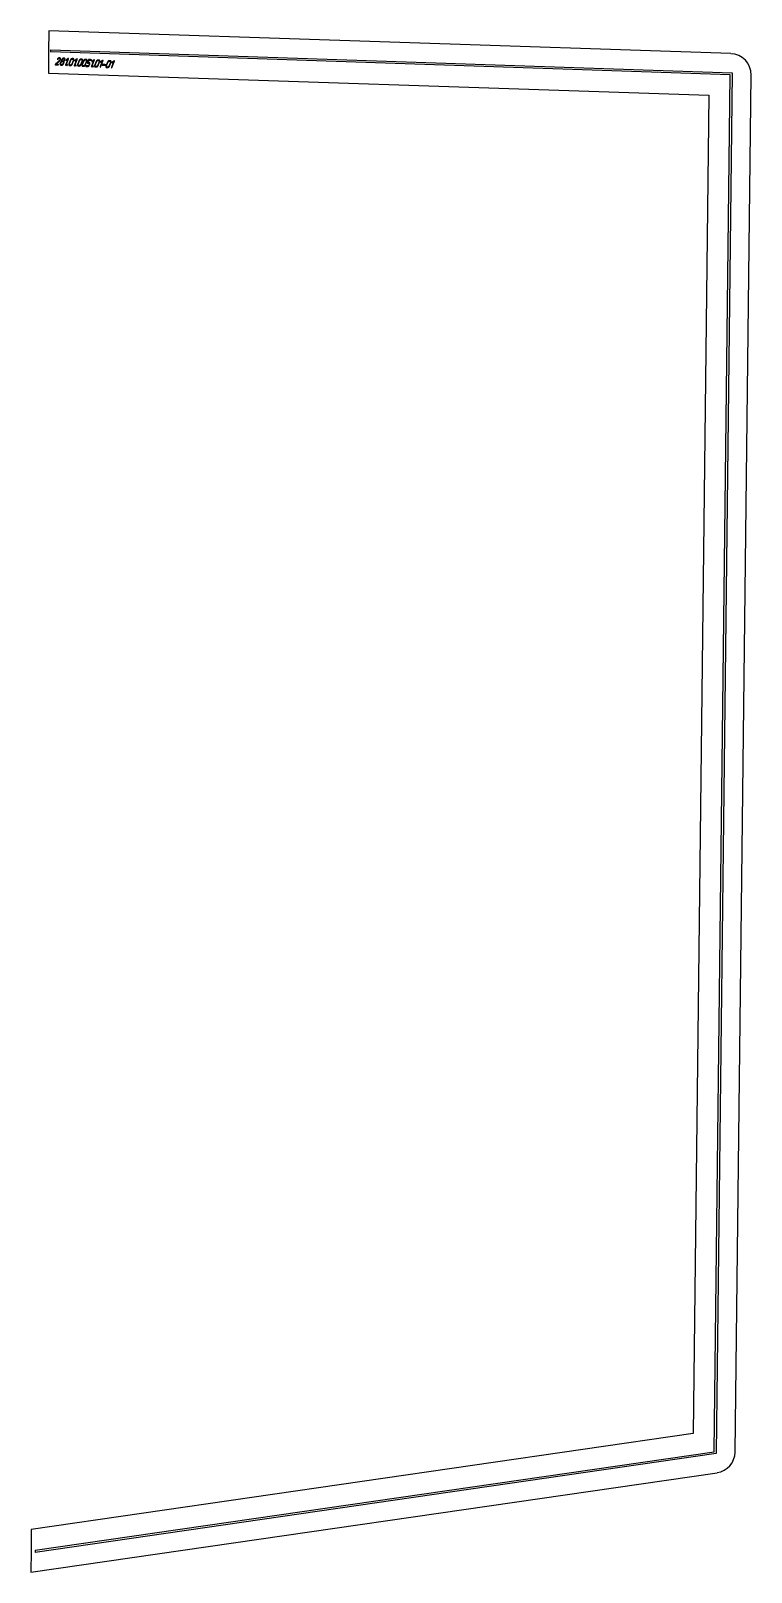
# Model space of a CAD drawing. Header units: millimetres. Extents: x 1045 to 2070, y 37 to 2229.
import ezdxf

# ---------------------------------------------------------------- set-up
doc = ezdxf.new("R2010")
doc.units = ezdxf.units.MM
doc.linetypes.add('K5LT_BASIC', pattern=[0])
doc.layers.add('Engraving', color=7, linetype='Continuous')

msp = doc.modelspace()

# ---------------------------------------------------------------- linework, layer by layer
at = {"color": 143, "linetype": 'K5LT_BASIC', "lineweight": 25, "true_color": 0x33acca}
for p, q in [((1070.3, 2228.8), (1069.9, 2198.8)), ((2040.6, 2196.3), (1070.3, 2228.8)), ((1069.9, 2198.8), (1069.6, 2168.7)), ((1069.6, 2168.7), (2009.3, 2137.3)), ((2046.7, 208.2), (2069.6, 2166)), ((2009.3, 2137.3), (1987, 234.6)), ((1987, 234.6), (1045.3, 98.2)), ((1044.6, 37.4), (2021, 178.9)), ((1045.3, 98.2), (1045, 67.8)), ((1045, 67.8), (1044.6, 37.4))]:
    msp.add_line(p, q, dxfattribs=at)
for centre, start, end in [((2039.6, 2166.3), 359.3285, 88.0856), ((2016.7, 208.6), 278.2417, 359.3285)]:
    msp.add_arc(centre, 30, start, end, dxfattribs=at)
at = {"layer": 'Engraving', "color": 143, "linetype": 'K5LT_BASIC', "lineweight": 25, "true_color": 0x33acca}
for p, q in [((1072.7, 2201.7), (2042.7, 2169.2)), ((1072.7, 2201.7), (1072.7, 2198.7)), ((2039.6, 2166.3), (1072.7, 2198.7)), ((2016.7, 208.6), (2039.6, 2166.3)), ((2042.7, 2169.2), (2019.6, 206)), ((2019.6, 206), (1050.9, 65.6)), ((1051, 68.7), (2016.7, 208.6)), ((1051, 68.7), (1050.9, 65.6))]:
    msp.add_line(p, q, dxfattribs=at)
for points, knots in [([(1083.7, 2180.3), (1081.5, 2180.4), (1079.4, 2180.6), (1079.3, 2180.6), (1079.2, 2180.7), (1079.2, 2180.8), (1079.2, 2181), (1079.3, 2181.1), (1079.3, 2181.1), (1082.4, 2183.9), (1085.6, 2186.7), (1085.7, 2186.8), (1085.8, 2187), (1085.9, 2187.1), (1086, 2187.2), (1086.2, 2187.4), (1086.3, 2187.7), (1086.6, 2188.4), (1086.2, 2188.9), (1086, 2189.2), (1085.7, 2189.3), (1085.5, 2189.5), (1085.1, 2189.5), (1084.6, 2189.5), (1084.1, 2189.3), (1083.5, 2189), (1083, 2188.4), (1082.9, 2188.3), (1082.8, 2188.2), (1082.7, 2188.2), (1082.6, 2188.2), (1082.5, 2188.2), (1082.4, 2188.3), (1082.3, 2188.4), (1082.4, 2188.6), (1082.4, 2188.6), (1082.5, 2188.7), (1083.1, 2189.5), (1083.9, 2189.9), (1084.6, 2190.3), (1085.3, 2190.2), (1086.4, 2190.2), (1086.9, 2189.4), (1087.4, 2188.7), (1087, 2187.7), (1086.9, 2187.3), (1086.7, 2187), (1086.4, 2186.7), (1086, 2186.3), (1083.2, 2183.8), (1080.4, 2181.2), (1082.1, 2181.1), (1083.9, 2181), (1084.1, 2181), (1084.1, 2180.9), (1084.2, 2180.8), (1084.2, 2180.7), (1084.1, 2180.5), (1084, 2180.4), (1083.8, 2180.3), (1083.7, 2180.3)], [0, 0, 0, 3.047826, 3.047826, 3.226196, 3.226196, 3.425035, 3.425035, 3.570989, 3.570989, 9.561221, 9.561221, 9.825724, 9.825724, 10.050668, 10.050668, 10.473601, 10.473601, 11.396415, 11.396415, 11.832946, 11.832946, 12.317549, 12.317549, 13.072233, 13.072233, 14.062635, 14.062635, 14.240973, 14.240973, 14.40613, 14.40613, 14.588981, 14.588981, 14.779051, 14.779051, 14.881829, 14.881829, 16.249197, 16.249197, 17.325971, 17.325971, 18.610175, 18.610175, 19.935785, 19.935785, 20.483021, 20.483021, 21.195978, 21.195978, 26.62229, 26.62229, 29.191003, 29.191003, 29.365522, 29.365522, 29.547183, 29.547183, 29.763638, 29.763638, 30, 30, 30]), ([(1091.2, 2182.1), (1090.9, 2181.2), (1090, 2180.6), (1089.1, 2180), (1088.2, 2180.1), (1087.9, 2180.1), (1087.5, 2180.1), (1086.7, 2180.2), (1086.3, 2180.8), (1085.9, 2181.5), (1086.2, 2182.3), (1086.5, 2183), (1086.8, 2183.7), (1087, 2184.3), (1087.5, 2184.7), (1088, 2185.2), (1088.7, 2185.5), (1088.4, 2185.8), (1088.4, 2186.3), (1088.3, 2186.7), (1088.5, 2187.2), (1088.7, 2187.5), (1088.8, 2187.9), (1089.2, 2188.7), (1090, 2189.3), (1090.5, 2189.6), (1090.9, 2189.8), (1091.1, 2189.8), (1091.3, 2189.8), (1091.5, 2189.9), (1091.6, 2189.9), (1091.7, 2189.9), (1091.8, 2189.9), (1092.7, 2189.8), (1093.1, 2189.2), (1093.3, 2188.9), (1093.3, 2188.5), (1093.3, 2188.3), (1093.2, 2188.1), (1093.2, 2188), (1093.2, 2187.9), (1093.1, 2187.8), (1093.1, 2187.7), (1092.9, 2187.3), (1092.8, 2186.9), (1092.6, 2186.4), (1092.2, 2186.1), (1091.9, 2185.7), (1091.4, 2185.4), (1091.8, 2185.1), (1091.9, 2184.6), (1092, 2184), (1091.8, 2183.5), (1091.5, 2182.8), (1091.2, 2182.1)], [0, 0, 0, 1.873598, 1.873598, 3.69261, 3.69261, 4.386884, 4.386884, 5.818535, 5.818535, 7.364988, 7.364988, 8.831065, 8.831065, 10.043454, 10.043454, 11.431214, 11.431214, 12.22177, 12.22177, 13.14885, 13.14885, 13.899491, 13.899491, 15.762312, 15.762312, 16.708293, 16.708293, 17.125443, 17.125443, 17.362221, 17.362221, 17.577677, 17.577677, 19.055802, 19.055802, 19.771228, 19.771228, 20.139764, 20.139764, 20.365597, 20.365597, 20.592941, 20.592941, 21.340886, 21.340886, 22.373032, 22.373032, 23.469845, 23.469845, 24.415003, 24.415003, 25.533412, 25.533412, 27, 27, 27]), ([(1090.5, 2182.1), (1090.8, 2182.8), (1091.1, 2183.5), (1091.3, 2184.1), (1091, 2184.5), (1090.8, 2184.9), (1090.2, 2185), (1089.8, 2185), (1089.5, 2185), (1088.9, 2185), (1088.3, 2184.6), (1087.7, 2184.3), (1087.5, 2183.7), (1087.2, 2183), (1086.9, 2182.3), (1086.7, 2181.7), (1087, 2181.3), (1087.2, 2180.9), (1087.8, 2180.8), (1088.2, 2180.8), (1088.5, 2180.8), (1089.1, 2180.8), (1089.7, 2181.1), (1090.3, 2181.5), (1090.5, 2182.1)], [0, 0, 0, 1.329406, 1.329406, 2.254108, 2.254108, 3.148824, 3.148824, 3.778355, 3.778355, 4.877538, 4.877538, 6.009386, 6.009386, 7.338792, 7.338792, 8.260968, 8.260968, 9.137189, 9.137189, 9.766721, 9.766721, 10.866842, 10.866842, 12, 12, 12]), ([(1092.1, 2187), (1092.2, 2187.3), (1092.4, 2187.7), (1092.6, 2188.3), (1092.4, 2188.7), (1092.1, 2189.1), (1091.5, 2189.2), (1090.9, 2189.2), (1090.4, 2188.8), (1089.8, 2188.4), (1089.5, 2187.8), (1089.4, 2187.5), (1089.3, 2187.1), (1089, 2186.6), (1089.3, 2186.1), (1089.5, 2185.7), (1090.1, 2185.7), (1090.7, 2185.6), (1091.3, 2186), (1091.9, 2186.4), (1092.1, 2187)], [0, 0, 0, 0.718951, 0.718951, 1.697337, 1.697337, 2.634709, 2.634709, 3.797866, 3.797866, 5.000561, 5.000561, 5.719512, 5.719512, 6.697901, 6.697901, 7.635273, 7.635273, 8.789173, 8.789173, 10, 10, 10]), ([(1094.7, 2180.1), (1094.7, 2179.9), (1094.5, 2179.8), (1094.4, 2179.8), (1094.2, 2179.8), (1094.2, 2179.8), (1094, 2179.9), (1093.9, 2179.9), (1094, 2180.1), (1095.7, 2184.2), (1097.3, 2188.3), (1096.2, 2187.6), (1095.2, 2186.9), (1095, 2186.8), (1094.9, 2186.8), (1094.8, 2186.8), (1094.7, 2187), (1094.6, 2187.1), (1094.7, 2187.2), (1094.7, 2187.3), (1094.9, 2187.4), (1096.4, 2188.4), (1097.8, 2189.4), (1098, 2189.5), (1098.1, 2189.5), (1098.3, 2189.5), (1098.3, 2189.4), (1098.4, 2189.3), (1098.4, 2189.1), (1096.5, 2184.6), (1094.7, 2180.1)], [0, 0, 0, 0.181151, 0.181151, 0.343934, 0.343934, 0.472146, 0.472146, 0.625059, 0.625059, 5.39951, 5.39951, 6.773407, 6.773407, 6.936544, 6.936544, 7.074093, 7.074093, 7.217588, 7.217588, 7.383484, 7.383484, 9.302301, 9.302301, 9.462957, 9.462957, 9.596849, 9.596849, 9.739807, 9.739807, 15, 15, 15]), ([(1096.6, 2180.7), (1096.8, 2180.7), (1096.9, 2180.5), (1097, 2180.3), (1096.9, 2180.1), (1096.8, 2180), (1096.6, 2179.8), (1096.4, 2179.6), (1096.1, 2179.7), (1095.9, 2179.7), (1095.8, 2179.8), (1095.7, 2180), (1095.8, 2180.2), (1095.9, 2180.3), (1096.1, 2180.5), (1096.3, 2180.7), (1096.6, 2180.7)], [0, 0, 0, 0.855828, 0.855828, 1.74556, 1.74556, 2.805969, 2.805969, 3.96496, 3.96496, 4.876932, 4.876932, 5.801755, 5.801755, 6.76801, 6.76801, 8, 8, 8]), ([(1103.6, 2181.4), (1103.3, 2180.5), (1102.4, 2179.9), (1101.5, 2179.4), (1100.7, 2179.4), (1100.3, 2179.4), (1099.9, 2179.4), (1099.1, 2179.5), (1098.7, 2180.1), (1098.3, 2180.8), (1098.7, 2181.7), (1099.8, 2184.4), (1100.9, 2187.2), (1101.2, 2188.1), (1102.1, 2188.7), (1103, 2189.2), (1103.9, 2189.2), (1104.2, 2189.2), (1104.6, 2189.2), (1105.4, 2189.1), (1105.8, 2188.5), (1106.2, 2187.8), (1105.9, 2187), (1104.7, 2184.2), (1103.6, 2181.4)], [0, 0, 0, 0.846521, 0.846521, 1.674424, 1.674424, 1.989042, 1.989042, 2.637777, 2.637777, 3.338641, 3.338641, 5.996422, 5.996422, 6.83575, 6.83575, 7.667338, 7.667338, 7.981955, 7.981955, 8.645972, 8.645972, 9.342219, 9.342219, 12, 12, 12]), ([(1102.9, 2181.4), (1104, 2184.2), (1105.2, 2187), (1105.4, 2187.6), (1105.1, 2188), (1104.9, 2188.4), (1104.3, 2188.5), (1103.9, 2188.5), (1103.6, 2188.5), (1103, 2188.5), (1102.4, 2188.1), (1101.8, 2187.8), (1101.6, 2187.2), (1100.5, 2184.4), (1099.4, 2181.6), (1099.1, 2181.1), (1099.4, 2180.6), (1099.7, 2180.2), (1100.2, 2180.1), (1100.6, 2180.1), (1100.9, 2180.1), (1101.5, 2180.1), (1102.1, 2180.5), (1102.7, 2180.8), (1102.9, 2181.4)], [0, 0, 0, 3.194824, 3.194824, 3.749556, 3.749556, 4.284872, 4.284872, 4.662943, 4.662943, 5.32312, 5.32312, 6.003067, 6.003067, 9.197891, 9.197891, 9.751896, 9.751896, 10.278148, 10.278148, 10.656218, 10.656218, 11.310094, 11.310094, 12, 12, 12]), ([(1107.1, 2179.4), (1107.1, 2179.2), (1106.9, 2179.2), (1106.8, 2179.1), (1106.6, 2179.1), (1106.6, 2179.1), (1106.4, 2179.2), (1106.4, 2179.3), (1106.4, 2179.5), (1108.1, 2183.6), (1109.7, 2187.7), (1108.7, 2187), (1107.6, 2186.3), (1107.5, 2186.2), (1107.3, 2186.2), (1107.2, 2186.2), (1107.1, 2186.3), (1107, 2186.4), (1107.1, 2186.5), (1107.1, 2186.6), (1107.3, 2186.8), (1108.8, 2187.8), (1110.3, 2188.7), (1110.4, 2188.8), (1110.5, 2188.8), (1110.7, 2188.8), (1110.8, 2188.7), (1110.8, 2188.6), (1110.8, 2188.5), (1109, 2183.9), (1107.1, 2179.4)], [0, 0, 0, 0.181151, 0.181151, 0.343934, 0.343934, 0.472146, 0.472146, 0.625059, 0.625059, 5.39951, 5.39951, 6.773407, 6.773407, 6.936544, 6.936544, 7.074093, 7.074093, 7.217588, 7.217588, 7.383484, 7.383484, 9.302301, 9.302301, 9.462957, 9.462957, 9.596849, 9.596849, 9.739807, 9.739807, 15, 15, 15]), ([(1109, 2180), (1109.2, 2180), (1109.3, 2179.8), (1109.4, 2179.7), (1109.3, 2179.5), (1109.2, 2179.3), (1109, 2179.1), (1108.8, 2179), (1108.6, 2179), (1108.3, 2179), (1108.2, 2179.1), (1108.2, 2179.3), (1108.2, 2179.5), (1108.3, 2179.7), (1108.5, 2179.8), (1108.7, 2180), (1109, 2180)], [0, 0, 0, 0.855828, 0.855828, 1.74556, 1.74556, 2.805969, 2.805969, 3.96496, 3.96496, 4.876932, 4.876932, 5.801755, 5.801755, 6.76801, 6.76801, 8, 8, 8]), ([(1116, 2180.7), (1115.7, 2179.9), (1114.8, 2179.3), (1114, 2178.7), (1113.1, 2178.7), (1112.7, 2178.8), (1112.4, 2178.8), (1111.5, 2178.8), (1111.1, 2179.5), (1110.7, 2180.1), (1111.1, 2181), (1112.2, 2183.8), (1113.3, 2186.6), (1113.6, 2187.4), (1114.5, 2188), (1115.4, 2188.6), (1116.3, 2188.5), (1116.6, 2188.5), (1117, 2188.5), (1117.9, 2188.4), (1118.2, 2187.8), (1118.6, 2187.2), (1118.3, 2186.3), (1117.2, 2183.5), (1116, 2180.7)], [0, 0, 0, 0.846521, 0.846521, 1.674424, 1.674424, 1.989042, 1.989042, 2.637777, 2.637777, 3.338641, 3.338641, 5.996422, 5.996422, 6.83575, 6.83575, 7.667338, 7.667338, 7.981955, 7.981955, 8.645972, 8.645972, 9.342219, 9.342219, 12, 12, 12]), ([(1115.3, 2180.7), (1116.5, 2183.5), (1117.6, 2186.3), (1117.8, 2186.9), (1117.5, 2187.3), (1117.3, 2187.8), (1116.7, 2187.8), (1116.4, 2187.8), (1116, 2187.8), (1115.4, 2187.9), (1114.8, 2187.5), (1114.3, 2187.1), (1114, 2186.5), (1112.9, 2183.7), (1111.8, 2180.9), (1111.6, 2180.4), (1111.8, 2179.9), (1112.1, 2179.5), (1112.6, 2179.5), (1113, 2179.5), (1113.4, 2179.4), (1113.9, 2179.4), (1114.5, 2179.8), (1115.1, 2180.1), (1115.3, 2180.7)], [0, 0, 0, 3.194824, 3.194824, 3.749556, 3.749556, 4.284872, 4.284872, 4.662943, 4.662943, 5.32312, 5.32312, 6.003067, 6.003067, 9.197891, 9.197891, 9.751896, 9.751896, 10.278148, 10.278148, 10.656218, 10.656218, 11.310094, 11.310094, 12, 12, 12]), ([(1122.4, 2180.4), (1122, 2179.5), (1121.2, 2178.9), (1120.3, 2178.3), (1119.4, 2178.4), (1119.1, 2178.4), (1118.7, 2178.4), (1117.9, 2178.5), (1117.5, 2179.1), (1117.1, 2179.8), (1117.4, 2180.6), (1118.5, 2183.4), (1119.6, 2186.2), (1120, 2187), (1120.9, 2187.6), (1121.7, 2188.2), (1122.6, 2188.2), (1123, 2188.2), (1123.3, 2188.1), (1124.2, 2188.1), (1124.6, 2187.5), (1125, 2186.8), (1124.6, 2185.9), (1123.5, 2183.2), (1122.4, 2180.4)], [0, 0, 0, 0.846521, 0.846521, 1.674424, 1.674424, 1.989042, 1.989042, 2.637777, 2.637777, 3.338641, 3.338641, 5.996422, 5.996422, 6.83575, 6.83575, 7.667338, 7.667338, 7.981955, 7.981955, 8.645972, 8.645972, 9.342219, 9.342219, 12, 12, 12]), ([(1121.7, 2180.4), (1122.8, 2183.2), (1123.9, 2186), (1124.1, 2186.5), (1123.9, 2187), (1123.6, 2187.4), (1123, 2187.4), (1122.7, 2187.5), (1122.3, 2187.5), (1121.7, 2187.5), (1121.2, 2187.1), (1120.6, 2186.7), (1120.4, 2186.2), (1119.2, 2183.4), (1118.1, 2180.6), (1117.9, 2180), (1118.2, 2179.6), (1118.4, 2179.2), (1119, 2179.1), (1119.3, 2179.1), (1119.7, 2179.1), (1120.3, 2179.1), (1120.9, 2179.4), (1121.4, 2179.8), (1121.7, 2180.4)], [0, 0, 0, 3.194824, 3.194824, 3.749556, 3.749556, 4.284872, 4.284872, 4.662943, 4.662943, 5.32312, 5.32312, 6.003067, 6.003067, 9.197891, 9.197891, 9.751896, 9.751896, 10.278148, 10.278148, 10.656218, 10.656218, 11.310094, 11.310094, 12, 12, 12]), ([(1128, 2180.1), (1127.7, 2179.2), (1126.8, 2178.6), (1125.9, 2178), (1125, 2178.1), (1124.2, 2178.1), (1123.3, 2178.2), (1123.1, 2178.2), (1123, 2178.3), (1123, 2178.4), (1123.1, 2178.6), (1123.1, 2178.6), (1123.2, 2178.8), (1123.4, 2178.9), (1123.5, 2178.9), (1124.4, 2178.8), (1125.3, 2178.8), (1125.9, 2178.8), (1126.5, 2179.1), (1127.1, 2179.5), (1127.3, 2180.1), (1127.6, 2180.8), (1127.9, 2181.5), (1128.1, 2182.1), (1127.8, 2182.5), (1127.6, 2182.9), (1127, 2183), (1126.1, 2183), (1125.2, 2183), (1124.9, 2183.1), (1125, 2183.4), (1125.8, 2185.5), (1126.7, 2187.6), (1126.8, 2188), (1127.2, 2187.9), (1129, 2187.8), (1130.7, 2187.7), (1130.9, 2187.7), (1130.9, 2187.6), (1131, 2187.5), (1130.9, 2187.4), (1130.9, 2187.2), (1130.8, 2187.1), (1130.6, 2187), (1130.5, 2187), (1128.9, 2187.1), (1127.3, 2187.2), (1126.6, 2185.5), (1125.9, 2183.7), (1126.6, 2183.7), (1127.3, 2183.7), (1128.2, 2183.6), (1128.5, 2183), (1128.9, 2182.3), (1128.6, 2181.5), (1128.3, 2180.8), (1128, 2180.1)], [0, 0, 0, 1.351228, 1.351228, 2.662779, 2.662779, 3.922788, 3.922788, 4.107001, 4.107001, 4.292735, 4.292735, 4.485615, 4.485615, 4.734631, 4.734631, 5.994173, 5.994173, 6.866386, 6.866386, 7.769938, 7.769938, 8.830137, 8.830137, 9.565925, 9.565925, 10.270982, 10.270982, 11.530524, 11.530524, 11.910709, 11.910709, 15.09852, 15.09852, 15.55144, 15.55144, 18.061409, 18.061409, 18.233297, 18.233297, 18.412253, 18.412253, 18.625478, 18.625478, 18.858232, 18.858232, 21.116357, 21.116357, 23.772239, 23.772239, 24.780872, 24.780872, 25.83696, 25.83696, 26.939275, 26.939275, 28, 28, 28]), ([(1131.4, 2178.1), (1131.4, 2177.9), (1131.2, 2177.8), (1131.1, 2177.8), (1130.9, 2177.8), (1130.9, 2177.8), (1130.7, 2177.9), (1130.7, 2178), (1130.7, 2178.1), (1132.4, 2182.2), (1134, 2186.4), (1133, 2185.6), (1131.9, 2184.9), (1131.8, 2184.8), (1131.6, 2184.8), (1131.5, 2184.9), (1131.4, 2185), (1131.3, 2185.1), (1131.4, 2185.2), (1131.4, 2185.3), (1131.6, 2185.5), (1133.1, 2186.4), (1134.6, 2187.4), (1134.7, 2187.5), (1134.9, 2187.5), (1135, 2187.5), (1135.1, 2187.4), (1135.1, 2187.3), (1135.1, 2187.1), (1133.3, 2182.6), (1131.4, 2178.1)], [0, 0, 0, 0.181151, 0.181151, 0.343934, 0.343934, 0.472146, 0.472146, 0.625059, 0.625059, 5.39951, 5.39951, 6.773407, 6.773407, 6.936544, 6.936544, 7.074093, 7.074093, 7.217588, 7.217588, 7.383484, 7.383484, 9.302301, 9.302301, 9.462957, 9.462957, 9.596849, 9.596849, 9.739807, 9.739807, 15, 15, 15]), ([(1133.3, 2178.7), (1133.5, 2178.7), (1133.6, 2178.5), (1133.7, 2178.3), (1133.6, 2178.2), (1133.5, 2178), (1133.3, 2177.8), (1133.1, 2177.6), (1132.9, 2177.7), (1132.6, 2177.7), (1132.5, 2177.8), (1132.5, 2178), (1132.5, 2178.2), (1132.6, 2178.3), (1132.8, 2178.5), (1133, 2178.7), (1133.3, 2178.7)], [0, 0, 0, 0.855828, 0.855828, 1.74556, 1.74556, 2.805969, 2.805969, 3.96496, 3.96496, 4.876932, 4.876932, 5.801755, 5.801755, 6.76801, 6.76801, 8, 8, 8]), ([(1140.4, 2179.4), (1140, 2178.5), (1139.1, 2178), (1138.3, 2177.4), (1137.4, 2177.4), (1137, 2177.4), (1136.7, 2177.5), (1135.9, 2177.5), (1135.4, 2178.1), (1135, 2178.8), (1135.4, 2179.7), (1136.5, 2182.4), (1137.6, 2185.2), (1138, 2186.1), (1138.8, 2186.7), (1139.7, 2187.3), (1140.6, 2187.2), (1140.9, 2187.2), (1141.3, 2187.2), (1142.2, 2187.1), (1142.6, 2186.5), (1142.9, 2185.8), (1142.6, 2185), (1141.5, 2182.2), (1140.4, 2179.4)], [0, 0, 0, 0.846521, 0.846521, 1.674424, 1.674424, 1.989042, 1.989042, 2.637777, 2.637777, 3.338641, 3.338641, 5.996422, 5.996422, 6.83575, 6.83575, 7.667338, 7.667338, 7.981955, 7.981955, 8.645972, 8.645972, 9.342219, 9.342219, 12, 12, 12]), ([(1139.6, 2179.4), (1140.8, 2182.2), (1141.9, 2185), (1142.1, 2185.6), (1141.9, 2186), (1141.6, 2186.4), (1141, 2186.5), (1140.7, 2186.5), (1140.3, 2186.5), (1139.7, 2186.5), (1139.1, 2186.2), (1138.6, 2185.8), (1138.3, 2185.2), (1137.2, 2182.4), (1136.1, 2179.6), (1135.9, 2179.1), (1136.1, 2178.6), (1136.4, 2178.2), (1136.9, 2178.2), (1137.3, 2178.1), (1137.7, 2178.1), (1138.2, 2178.1), (1138.8, 2178.5), (1139.4, 2178.8), (1139.6, 2179.4)], [0, 0, 0, 3.194824, 3.194824, 3.749556, 3.749556, 4.284872, 4.284872, 4.662943, 4.662943, 5.32312, 5.32312, 6.003067, 6.003067, 9.197891, 9.197891, 9.751896, 9.751896, 10.278148, 10.278148, 10.656218, 10.656218, 11.310094, 11.310094, 12, 12, 12]), ([(1143.9, 2177.4), (1143.8, 2177.3), (1143.7, 2177.2), (1143.5, 2177.1), (1143.4, 2177.1), (1143.3, 2177.1), (1143.1, 2177.2), (1143.1, 2177.3), (1143.1, 2177.5), (1144.8, 2181.6), (1146.4, 2185.7), (1145.4, 2185), (1144.3, 2184.3), (1144.2, 2184.2), (1144, 2184.2), (1143.9, 2184.2), (1143.8, 2184.3), (1143.8, 2184.4), (1143.8, 2184.5), (1143.8, 2184.6), (1144, 2184.8), (1145.5, 2185.8), (1147, 2186.7), (1147.1, 2186.8), (1147.3, 2186.8), (1147.4, 2186.8), (1147.5, 2186.7), (1147.6, 2186.6), (1147.5, 2186.5), (1145.7, 2181.9), (1143.9, 2177.4)], [0, 0, 0, 0.181151, 0.181151, 0.343934, 0.343934, 0.472146, 0.472146, 0.625059, 0.625059, 5.39951, 5.39951, 6.773407, 6.773407, 6.936544, 6.936544, 7.074093, 7.074093, 7.217588, 7.217588, 7.383484, 7.383484, 9.302301, 9.302301, 9.462957, 9.462957, 9.596849, 9.596849, 9.739807, 9.739807, 15, 15, 15]), ([(1150.6, 2179.9), (1148.5, 2180), (1146.4, 2180.1), (1146.2, 2180.1), (1146.1, 2180.2), (1146.1, 2180.4), (1146.2, 2180.5), (1146.2, 2180.6), (1146.3, 2180.7), (1146.5, 2180.8), (1146.6, 2180.8), (1148.8, 2180.7), (1150.9, 2180.6), (1151, 2180.6), (1151.1, 2180.5), (1151.2, 2180.4), (1151.1, 2180.2), (1151.1, 2180.1), (1150.9, 2180), (1150.8, 2179.9), (1150.6, 2179.9)], [0, 0, 0, 3.94619, 3.94619, 4.18756, 4.18756, 4.430856, 4.430856, 4.683549, 4.683549, 5.009861, 5.009861, 8.956051, 8.956051, 9.181245, 9.181245, 9.415662, 9.415662, 9.694987, 9.694987, 10, 10, 10]), ([(1156.5, 2178.5), (1156.1, 2177.7), (1155.3, 2177.1), (1154.4, 2176.5), (1153.5, 2176.5), (1153.1, 2176.6), (1152.8, 2176.6), (1152, 2176.6), (1151.6, 2177.3), (1151.1, 2177.9), (1151.5, 2178.8), (1152.6, 2181.6), (1153.7, 2184.4), (1154.1, 2185.2), (1154.9, 2185.8), (1155.8, 2186.4), (1156.7, 2186.3), (1157.1, 2186.3), (1157.4, 2186.3), (1158.3, 2186.2), (1158.7, 2185.6), (1159.1, 2185), (1158.7, 2184.1), (1157.6, 2181.3), (1156.5, 2178.5)], [0, 0, 0, 0.846521, 0.846521, 1.674424, 1.674424, 1.989042, 1.989042, 2.637777, 2.637777, 3.338641, 3.338641, 5.996422, 5.996422, 6.83575, 6.83575, 7.667338, 7.667338, 7.981955, 7.981955, 8.645972, 8.645972, 9.342219, 9.342219, 12, 12, 12]), ([(1155.8, 2178.6), (1156.9, 2181.3), (1158, 2184.1), (1158.2, 2184.7), (1158, 2185.1), (1157.7, 2185.6), (1157.1, 2185.6), (1156.8, 2185.6), (1156.4, 2185.6), (1155.8, 2185.7), (1155.3, 2185.3), (1154.7, 2184.9), (1154.4, 2184.3), (1153.3, 2181.5), (1152.2, 2178.7), (1152, 2178.2), (1152.2, 2177.7), (1152.5, 2177.3), (1153.1, 2177.3), (1153.4, 2177.3), (1153.8, 2177.2), (1154.3, 2177.2), (1154.9, 2177.6), (1155.5, 2178), (1155.8, 2178.6)], [0, 0, 0, 3.194824, 3.194824, 3.749556, 3.749556, 4.284872, 4.284872, 4.662943, 4.662943, 5.32312, 5.32312, 6.003067, 6.003067, 9.197891, 9.197891, 9.751896, 9.751896, 10.278148, 10.278148, 10.656218, 10.656218, 11.310094, 11.310094, 12, 12, 12]), ([(1160, 2176.5), (1159.9, 2176.4), (1159.8, 2176.3), (1159.6, 2176.2), (1159.5, 2176.2), (1159.4, 2176.2), (1159.3, 2176.3), (1159.2, 2176.4), (1159.3, 2176.6), (1160.9, 2180.7), (1162.6, 2184.8), (1161.5, 2184.1), (1160.4, 2183.4), (1160.3, 2183.3), (1160.2, 2183.3), (1160, 2183.3), (1159.9, 2183.4), (1159.9, 2183.5), (1159.9, 2183.7), (1160, 2183.7), (1160.1, 2183.9), (1161.6, 2184.9), (1163.1, 2185.9), (1163.2, 2186), (1163.4, 2186), (1163.5, 2186), (1163.6, 2185.9), (1163.7, 2185.8), (1163.6, 2185.6), (1161.8, 2181.1), (1160, 2176.5)], [0, 0, 0, 0.181151, 0.181151, 0.343934, 0.343934, 0.472146, 0.472146, 0.625059, 0.625059, 5.39951, 5.39951, 6.773407, 6.773407, 6.936544, 6.936544, 7.074093, 7.074093, 7.217588, 7.217588, 7.383484, 7.383484, 9.302301, 9.302301, 9.462957, 9.462957, 9.596849, 9.596849, 9.739807, 9.739807, 15, 15, 15])]:
    msp.add_open_spline(points, degree=2, knots=knots, dxfattribs=at)

doc.saveas('drawing.dxf')
